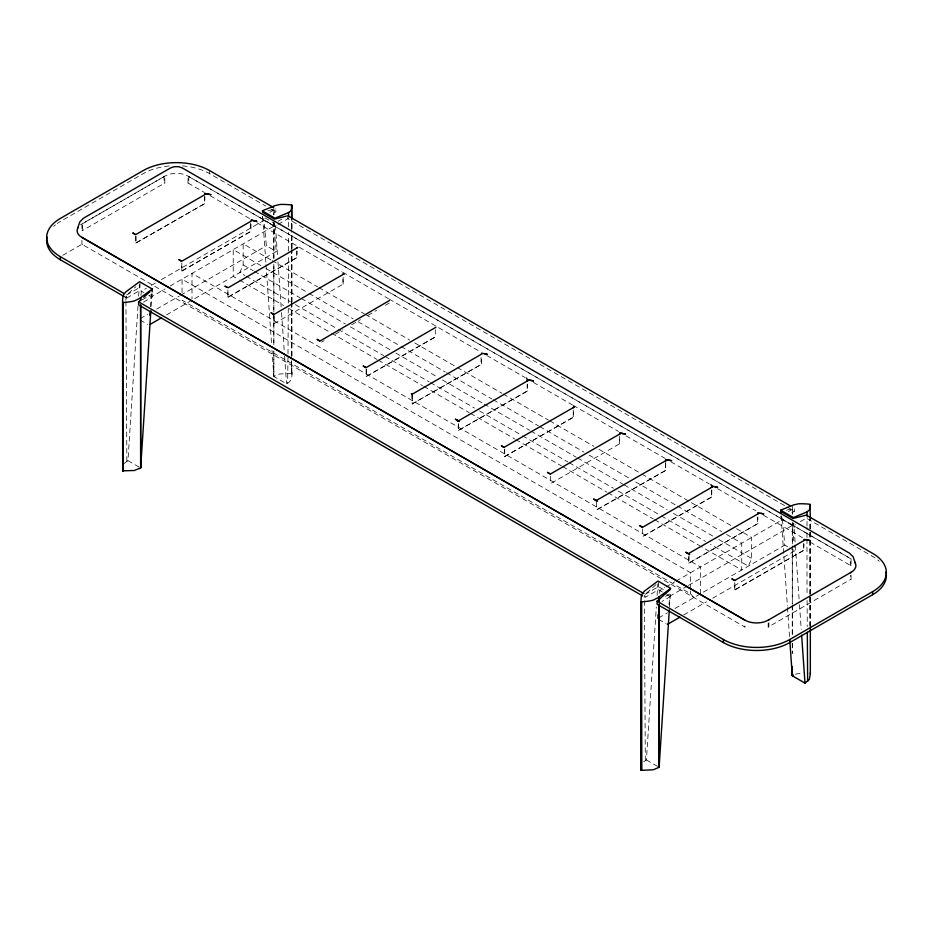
<?xml version="1.0" encoding="UTF-8"?>
<svg xmlns="http://www.w3.org/2000/svg" width="933" height="933" viewBox="0 0 933 933"><rect width="100%" height="100%" fill="white"/><g stroke="black" fill="none" stroke-linecap="round" stroke-linejoin="round"><path stroke-width="0.7" stroke-dasharray="4.67 3.5" d="M273.836 375.894L273.836 351.216L273.836 376.442L286.536 383.778C295.376 380.291 290.583 368.313 291.866 361.526M273.847 313.488L273.847 345.42L273.836 313.476M273.847 312.042L273.87 264.144M273.87 258.348L273.882 222.066M273.882 214.812L273.882 206.1M291.866 374.611L291.376 357.421M291.434 355.974L291.388 303.68M291.458 302.234L291.399 254.301M291.469 248.493L291.411 233.961M291.481 228.165L291.411 220.888M291.632 373.457L291.504 357.444M291.644 356.033L291.528 303.703M291.656 302.292L291.609 249.986M291.679 248.563L291.551 229.635M291.679 228.223L291.551 220.923M291.807 373.655L291.691 361.876M291.819 356.231L291.714 303.773M291.831 302.49L291.726 250.044M291.842 248.749L291.737 234.066M291.854 228.41L291.854 219.698M291.866 355.718L291.889 303.388M291.889 301.93L291.901 249.601M291.901 248.155L291.901 235.069M291.912 229.261L291.912 220.538M792.339 505.429L792.339 514.13L792.28 506.852M809.972 626.265L809.844 595.744M809.984 594.309L809.867 530.387M809.996 528.953L809.867 518.771M810.159 626.346L810.054 595.79M810.054 594.333L810.066 530.434M810.194 529.034L810.077 518.818M810.264 626.451L810.345 595.452M810.345 593.994L810.357 530.037M810.357 528.579L810.369 518.41M288.285 303.12L288.46 255.304M288.484 251.059L288.542 232.515M288.554 226.812L288.589 218.252M806.975 538.971L807.045 594.694M806.975 537.548L807.01 527.565M807.01 526.142L807.033 517.582M288.005 353.794L288.25 308.741M287.97 357.584L287.644 383.136M124.112 463.526L127.961 460.657L137.979 306.234M138.632 296.134L139.379 284.588M151.146 306.351L151.986 293.359M643.747 761.701L646.417 759.987L656.331 606.998M657.089 595.452L657.835 583.906M669.497 607.115L670.442 592.688M140.965 295.399L141.326 291.178L146.329 288.285M150.435 306.77L151.274 296.916L165.036 288.962M657.403 618.672L657.765 614.439M659.538 593.318L659.783 590.496L664.786 587.615M669.008 604.689L669.719 596.245L687.248 586.122M270.92 259.899L243.163 243.863L243.163 264.925L239.839 272.576L244.889 275.492M736.522 528.708L751.66 537.455L751.66 558.505L748.348 566.156L710.491 544.312M124.182 296.589L126.69 298.035L126.69 294.968L135.868 286.734M662.267 591.942L658.453 589.738L645.193 597.388L645.193 594.333L657.438 583.335M810.077 542.096L851.071 565.806L851.071 558.914L850.406 558.482L188.023 176.115A16.409 9.47 0 0 0 164.814 176.162L81.929 223.967L81.929 230.848L82.594 230.416L82.594 223.523L81.929 223.967A16.409 9.47 0 0 0 80.518 224.888M851.071 575.078L851.071 579.206L850.406 579.638L850.406 575.509M81.929 224.013L164.814 176.162L164.814 182.996L81.929 230.848M62.779 255.315L81.929 244.248L744.977 627.058L744.977 622.929M135.728 236.212L135.728 243.105L204.898 203.546L204.898 196.665M135.728 243.105L204.898 203.546M126.69 294.968L139.95 287.317M269.847 212.316L275.876 208.84L275.876 211.908L272.261 213.995M126.69 298.035L139.95 290.385L143.81 292.612M262.616 216.503L262.616 219.558L265.019 218.17M151.344 285.393L156.347 282.501M161.351 279.608L263.992 220.351L266.36 245.776L276.308 251.525L193.049 299.598M181.807 270.862L181.807 262.826L181.807 270.862L250.989 231.302L250.989 223.267M182.133 271.048L250.989 231.302M142.236 299.773L151.881 294.21M278.162 221.296L281.778 219.208M170.051 286.081L273.94 226.101L276.308 251.525M143.449 302.14L151.881 297.265L151.881 289.953M262.616 219.558L274.547 226.451L276.961 225.063M278.162 224.363L287.807 218.788L785.563 506.164M140.207 318.62L147.787 314.246M156.616 309.15L179.323 296.041M180.582 295.306L266.36 245.776M166.552 314.887L191.79 300.321M227.885 297.079L227.885 289.428L227.885 297.079L297.067 257.531L297.067 251.14M228.223 297.277L297.067 257.531M273.964 323.693L343.146 284.133L343.146 276.471M321.628 342.108L324.136 340.662M335.402 334.154L342.912 329.816M351.671 324.766L360.441 319.704M367.952 315.366L376.71 310.304M385.469 305.243L389.224 303.085M291.434 373.398L279.573 374.028L273.836 376.442L272.004 350.307M366.133 369.246L366.133 376.512L435.314 336.953L435.314 329.687M366.133 376.512L435.314 336.953M411.768 394.192L412.211 403.884L481.393 364.325L481.393 356.289M412.211 403.884L481.393 364.325M458.301 423.792L458.301 430.486L527.472 390.939L527.472 384.233M458.301 430.486L527.472 390.939M504.38 449.053L504.38 456.715L573.562 417.156L573.224 409.307L573.224 416.969M504.38 456.715L573.562 417.156M619.64 436.108L619.64 443.758L550.797 483.516L550.458 475.667M596.537 502.269L596.537 509.919L665.719 470.372L665.719 462.71M665.719 470.372L596.537 509.919M642.627 528.871L642.627 536.533L711.797 496.974L711.797 489.312M711.797 496.974L642.627 536.533M688.706 556.756L688.706 563.135L757.888 523.576L757.888 517.197M688.706 563.135L757.888 523.576M645.193 594.333L658.453 586.67L664.424 590.123M788.35 511.681L794.38 508.193L794.38 511.261L790.764 513.348M781.119 515.856L781.119 518.911L783.533 517.523M666.034 586.892L674.804 581.83M676.052 581.107L782.449 519.681L784.816 545.105L788.548 547.263M665.567 596.35L670.384 593.563L670.384 596.63L661.952 601.493M688.496 585.399L792.385 525.419L794.1 543.787M781.119 518.911L793.05 525.804L795.464 524.416M800.281 521.629L806.31 518.153L872.623 556.43A46.883 27.069 0 0 1 879.283 561.281M658.663 617.938L667.492 612.841M675.06 608.468L784.816 545.105M683.749 614.94L706.456 601.832M712.765 598.193L794.764 550.855L794.24 545.199M734.784 589.738L734.784 582.087L734.784 589.738L803.966 550.178L803.966 543.799M735.122 589.936L803.966 550.178M768.186 622.929L768.186 627.058L851.071 579.206M164.814 176.115L164.068 176.489L164.068 183.381L164.814 182.996M768.186 627.058L768.932 626.684L768.932 622.544M795.383 674.186L802.602 672.915M267.911 210.881L275.876 208.84M786.426 510.246L794.38 508.193M851.071 558.972L188.023 176.115L188.023 182.996L188.769 183.381L188.769 176.489M744.231 626.684L744.977 627.058M182.53 165.922A46.883 27.069 0 0 1 209.563 173.62L265.87 206.123M270.873 209.015L275.876 211.908M786.822 506.899L794.38 511.261M264.995 217.879L274.547 223.384M188.023 182.996L204.409 192.466M210.193 195.755L249.787 218.66M256.82 222.672L341.805 271.795M342.528 272.144L388.443 298.712M389.154 299.073L480.472 351.846M486.769 355.485L525.256 377.655M533.408 382.413L572.489 404.969M573.154 405.307L618.521 431.501M626.078 435.863L665.147 458.418M670.815 461.742L709.255 483.889M717.454 488.67L755.893 510.806M763.451 515.168L802.52 537.723M343.146 284.133L342.819 277.556M619.64 443.758L619.302 435.909M789.796 547.974L794.764 550.855M272.179 260.622L317.605 286.851M318.864 287.574L364.29 313.803M365.549 314.526L409.715 340.032M414.765 342.947L501.826 393.213M503.085 393.936L548.511 420.165M549.782 420.888L593.936 446.394M598.986 449.298L640.621 473.346M641.892 474.069L731.472 525.792M260.972 265.637L233.215 249.612L233.215 276.401L238.265 279.317M266.022 268.552L307.657 292.589M308.916 293.324L353.082 318.818M358.132 321.733L399.767 345.77M401.027 346.493L445.193 371.999M446.452 372.722L491.878 398.951M493.149 399.674L538.574 425.903M539.834 426.638L584 452.132M589.038 455.047L629.413 478.361M635.723 481.999L676.11 505.313M677.37 506.036L721.536 531.542M726.574 534.446L741.723 543.193L741.723 569.993L701.336 546.68M243.163 264.925L253.251 270.745M254.511 271.48L299.936 297.709M301.196 298.432L345.362 323.926M350.411 326.842L390.787 350.155M395.837 353.071L437.472 377.107M442.522 380.023L482.897 403.336M484.157 404.059L529.582 430.288M530.854 431.023L576.279 457.24M577.539 457.975L622.964 484.204M624.224 484.927L667.13 509.698M673.428 513.337L713.815 536.65M718.853 539.566L751.66 558.505M246.149 276.215L290.315 301.721M295.364 304.636L337 328.673M338.259 329.396L383.685 355.625M384.956 356.359L429.11 381.854M430.37 382.577L474.535 408.083M479.585 410.986L521.22 435.035M522.492 435.758L567.917 461.987M569.177 462.71L613.343 488.216M618.381 491.131L660.028 515.168M661.287 515.891L705.453 541.397M239.524 280.052L283.679 305.546M288.729 308.461L330.375 332.498M331.635 333.233L377.06 359.45M378.32 360.185L422.486 385.679M423.745 386.414L469.171 412.631M470.43 413.366L514.596 438.86M515.856 439.583L561.281 465.812M562.541 466.547L606.707 492.041M607.966 492.764L653.392 518.993M654.651 519.728L700.077 545.945M273.964 316.03L274.302 323.879M412.211 395.849L412.549 404.082M693.872 597.61L690.56 593.785L182.052 300.204L185.364 304.03M148.79 295.481L151.881 297.265M666.803 594.554L670.384 596.63M140.195 320.066L147.659 324.369M658.651 619.384L666.104 623.699M127.961 460.657L140.661 467.993M646.417 759.987L659.118 767.323M851.071 565.806L850.406 565.375L850.406 558.482M82.594 244.679L81.929 244.248L81.929 240.119M412.106 394.379L412.549 396.035M793.785 523.343L794.1 527.705M794.193 529.151L799.08 598.869M799.488 604.677L801.225 629.367M781.084 516.019L787.405 606.053M787.499 607.511L789.54 636.563M275.433 225.471L277.579 255.969M277.987 261.776L281.136 306.805M281.544 312.613L284.192 350.376M284.6 356.184L286.536 383.778M262.639 216.689L265.893 263.164M265.998 264.61L271.596 344.499M645.309 760.628L644.353 595.417M126.853 461.31L125.92 301.767M807.092 600.479L807.267 626.486M125.908 296.088L125.92 300.344M803.64 543.612L803.64 549.992M793.05 522.748L793.05 525.804M757.549 517.01L757.549 523.39M711.471 490.396L711.471 496.776M700.508 593.785L700.508 566.984L192 273.404L192 298.793M690.56 589.574L690.56 572.734L182.052 279.142L182.052 293.184M690.56 590.974L690.56 593.785M689.032 555.671L689.032 563.322M665.392 462.523L665.392 470.174M658.453 582.425L658.453 589.738M527.145 384.046L527.145 390.74M504.706 449.251L504.706 456.902M481.066 357.444L481.066 364.138M458.628 423.979L458.628 430.684M366.459 369.433L366.459 376.71M296.729 250.954L296.729 257.333M287.807 215.733L287.807 218.788M274.547 224.41L274.547 226.451M273.836 206.076L273.836 214.777M273.836 222.042L273.836 258.324M273.836 264.132L273.836 312.03M250.65 223.069L250.65 231.116M209.563 170.564L209.563 173.62M204.572 196.466L204.572 203.359M139.95 283.072L139.95 290.385M136.055 236.411L136.055 243.303M169.083 166.027A46.883 27.069 0 0 0 143.262 173.62L60.377 221.471A46.883 27.069 0 0 0 57.286 223.442M53.717 226.322A46.883 27.069 0 0 1 55.42 224.841M792.292 643.292L792.292 653.45L792.28 643.28M792.304 605.564L792.292 636.038L792.28 605.552M792.327 546.062L792.304 604.106L792.28 546.038M792.327 522.842L792.327 544.615L792.28 522.818"/><path stroke-width="1.4" d="M291.679 219.512L291.481 204.922A42.078 20.654 6.5 0 0 280.168 204.455L275.177 205.575L262.231 210.881L274.932 218.205L288.6 212.549L290.921 210.671A42.067 20.654 6.5 0 0 291.866 205.167L291.621 204.968M291.854 218.24L291.737 205.015M792.28 675.212L792.292 666.512L792.28 675.772L804.992 683.108L809.319 679.469L810.322 673.941L810.334 628.877M810.369 518.41L809.867 504.24A42.078 20.654 6.5 0 0 798.625 503.785L793.621 504.893L780.688 510.199L780.886 513.103M288.589 216.829L288.6 212.549M807.045 516.147L807.057 511.879L809.378 510.001A42.067 20.654 6.5 0 0 810.31 504.496M152.079 291.912L152.266 289.032L139.565 281.696L125.897 291.819L123.576 294.758A42.067 27.442 -7.5 0 0 122.631 302.245L122.69 470.827L134.375 470.5L139.565 468.331M139.553 468.634L140.661 467.993L150.866 310.677M641.309 770.308L641.531 601.832A42.078 27.454 -7.5 0 0 652.773 600.292L657.777 597.866L670.722 588.361L658.022 581.026L644.341 591.149L642.021 594.088A42.067 27.442 -7.5 0 0 641.088 601.575L641.519 770.366L653.38 769.737L659.118 767.323L669.311 610.007M641.309 766.366L641.134 770.11M149.723 315.226L149.968 312.403M205.05 194.134L204.945 193.493L210.835 194.67L204.945 193.493M389.376 300.554L320.007 341.058L317.068 339.344L319.611 340.977M458.185 420.981L457.613 420.561L458.185 420.981L527.996 380.582L527.145 380.792L527.588 379.964L526.539 378.04M757.549 513.815L757.934 512.753L763.824 513.931L760.873 513.337M459.234 421.424L455.316 419.162L458.628 420.725M596.094 500.613L666.768 460.121L665.835 459.771M573.667 406.566L573.562 407.581L574.6 406.916M77.684 228.258L79.806 221.891L83.48 218.217L170.611 167.905L174.296 166.68L178.541 166.68L182.215 167.905L849.52 553.176L853.194 556.849L855.316 563.217M710.864 484.46L712.334 487.003L711.471 487.213L712.847 486.723M688.181 553.724L758.926 513.337L757.993 513.558M804.491 540.219L803.64 540.417M296.729 247.758L297.592 247.56M343.694 274.139L342.819 274.372L343.985 273.952M619.302 433.997L620.083 433.938M642.674 595.93L138.62 304.928L138.62 301.86L140.661 300.029M143.717 297.289L149.84 291.784M885.953 572.034A46.883 27.069 0 0 1 872.623 594.706L789.738 642.557A46.883 27.069 0 0 1 723.437 642.557L657.124 604.281L657.124 601.214L670.384 589.318M342.819 274.372L343.834 274.034L273.917 314.456L270.978 312.742L273.521 314.374M573.224 407.394L574.087 407.185L573.562 407.581M711.471 487.213L712.345 486.979L711.844 486.151L717.745 487.318L714.783 486.734M666.407 460.261L665.719 460.797L666.768 460.121L665.87 459.957M152.266 289.032L139.32 298.548L134.329 300.962A42.078 27.454 -7.5 0 1 123.074 302.502L122.666 302.339M850.406 572.745L851.071 572.314A16.409 9.47 0 0 0 854.628 561.993M205.587 194.216L135.682 234.638L132.743 232.923L135.273 234.556M251.665 220.818L181.76 261.252L178.821 259.537L181.364 261.158M150.155 324.357L161.514 317.803M297.755 247.42L228.223 287.702L224.9 286.139L226.836 287.271M365.981 367.66L435.991 327.238M412.211 393.936L411.383 393.843L412.059 394.297L482.081 353.84M574.238 407.056L503.937 447.397M550.307 474.081L620.188 433.775M667.352 624.41L679.97 617.133M744.231 619.792L744.977 620.165A16.409 9.47 0 0 0 768.186 620.165L851.071 572.314M657.124 601.214L723.437 639.502A46.883 27.069 0 0 0 789.738 639.502L872.623 591.65A46.883 27.069 0 0 0 872.623 553.374L806.31 515.086L793.05 518.491L781.119 511.599M793.575 675.025L792.28 675.772L789.843 640.913M768.186 620.165L768.932 619.792M807.057 511.879L793.388 517.535L780.688 510.199M734.633 580.548L805.016 539.939M596.385 500.718L597.482 501.243M286.478 216.071L274.547 219.138L262.616 212.246M665.87 460.156L666.559 460.191M758.039 513.36L758.716 513.395M641.519 770.366L641.461 601.832M527.518 379.731L533.419 380.897L527.518 379.731L527.588 380.536M481.44 353.129L487.329 354.295L484.379 353.7M665.765 459.549L671.655 460.715L668.704 460.121M804.013 539.356L809.902 540.534L806.952 539.939M122.876 302.479L123.133 471.037M641.379 770.331L641.321 601.808M595.989 500.496L593.563 498.98L595.499 500.111M122.853 470.978L122.806 302.455M595.86 500.38L596.49 500.694L595.709 500.263M273.369 207.394L209.563 170.564A46.883 27.069 0 0 0 143.262 170.564L60.377 218.415A46.883 27.069 0 0 0 60.377 256.692L60.377 259.759L124.182 296.589M287.807 215.733L790.601 506.013M689.639 554.459L685.72 552.196L687.656 553.327M60.377 256.692L124.182 293.533M138.62 301.86L643.933 593.598M734.737 580.513L731.799 578.798L733.746 579.929M550.412 474.092L547.473 472.378L549.409 473.509M366.086 367.672L363.147 365.958L365.293 367.24M503.33 446.907L501.394 445.776L503.832 447.28M82.594 237.798L81.929 237.355L744.977 620.165L81.929 237.414A16.409 9.47 0 0 1 78.372 227.092M457.252 420.305L458.138 420.911M642.184 527.215L639.641 525.582L642.58 527.297L712.485 486.874L711.844 486.151M712.334 487.003L711.914 486.385L712.345 486.979M810.229 672.891L810.322 673.941M801.634 635.175L804.992 683.108M122.631 469.824L122.69 470.827L122.631 302.245M807.313 632.259L807.651 681.393M659.071 604.176L659.118 766.763M140.661 467.445L140.615 304.846L140.661 467.993M872.623 591.65L872.623 594.706M789.738 639.502L789.738 642.557M723.437 639.502L723.437 642.557M659.118 604.211L659.118 767.323M60.377 259.759A46.883 27.069 0 0 1 47.047 237.075M253.963 220.678L251.024 220.095L256.925 221.273L253.963 220.678M622.626 433.518L619.687 432.935L625.577 434.113L622.626 433.518M140.661 297.627L140.615 300.496L140.661 297.627M659.118 596.945L659.071 601.272L659.118 596.945"/></g></svg>
